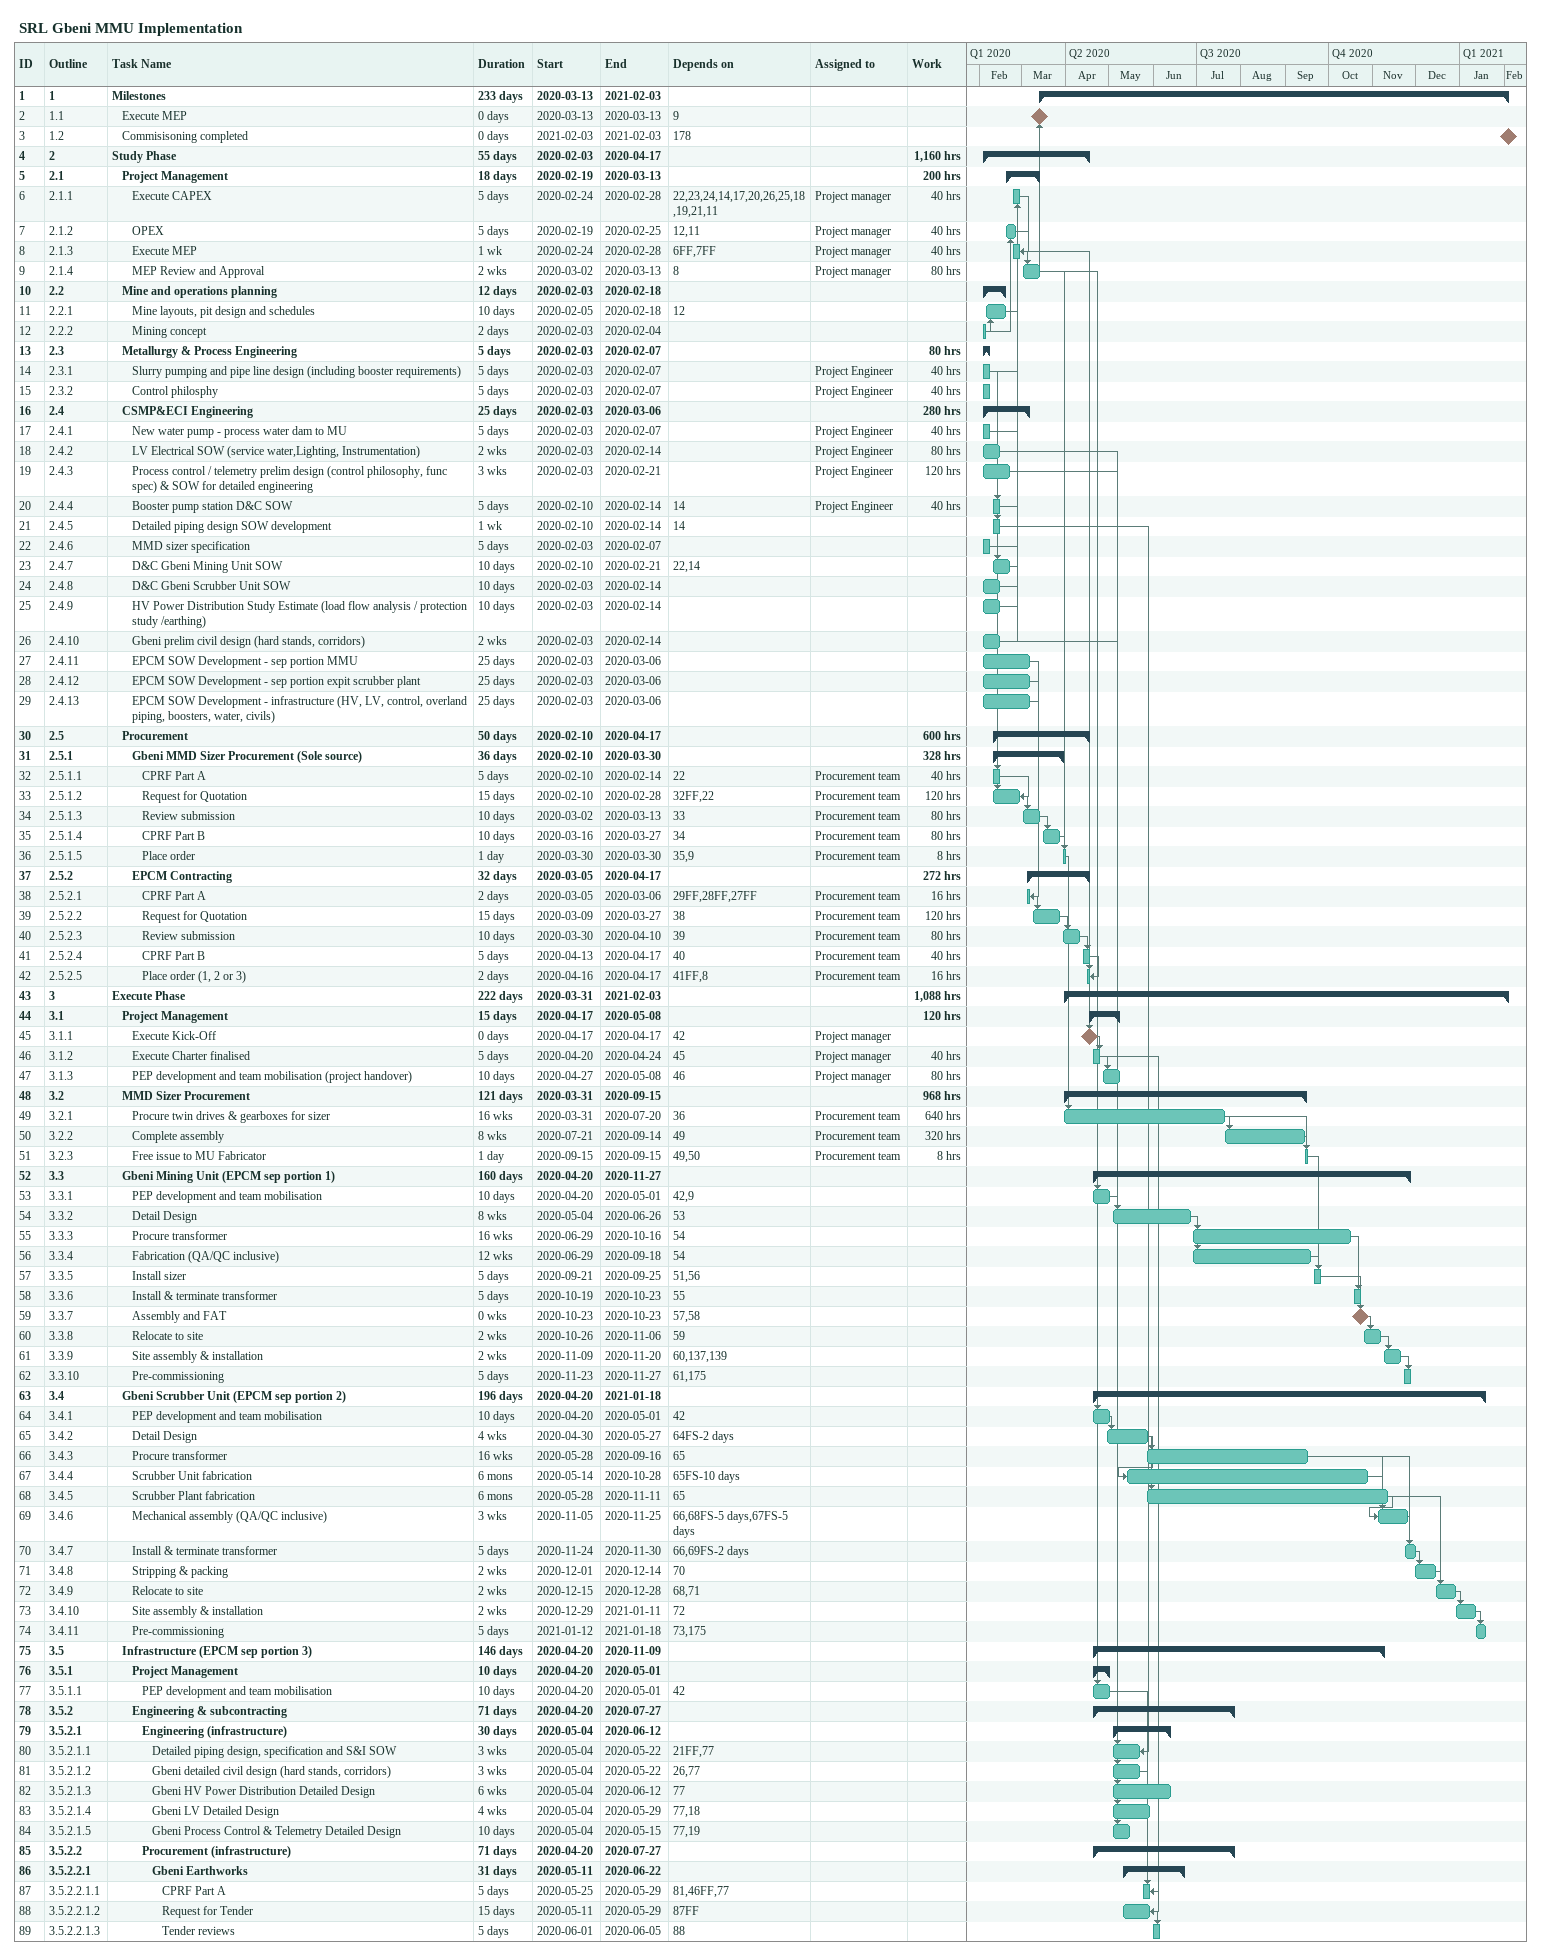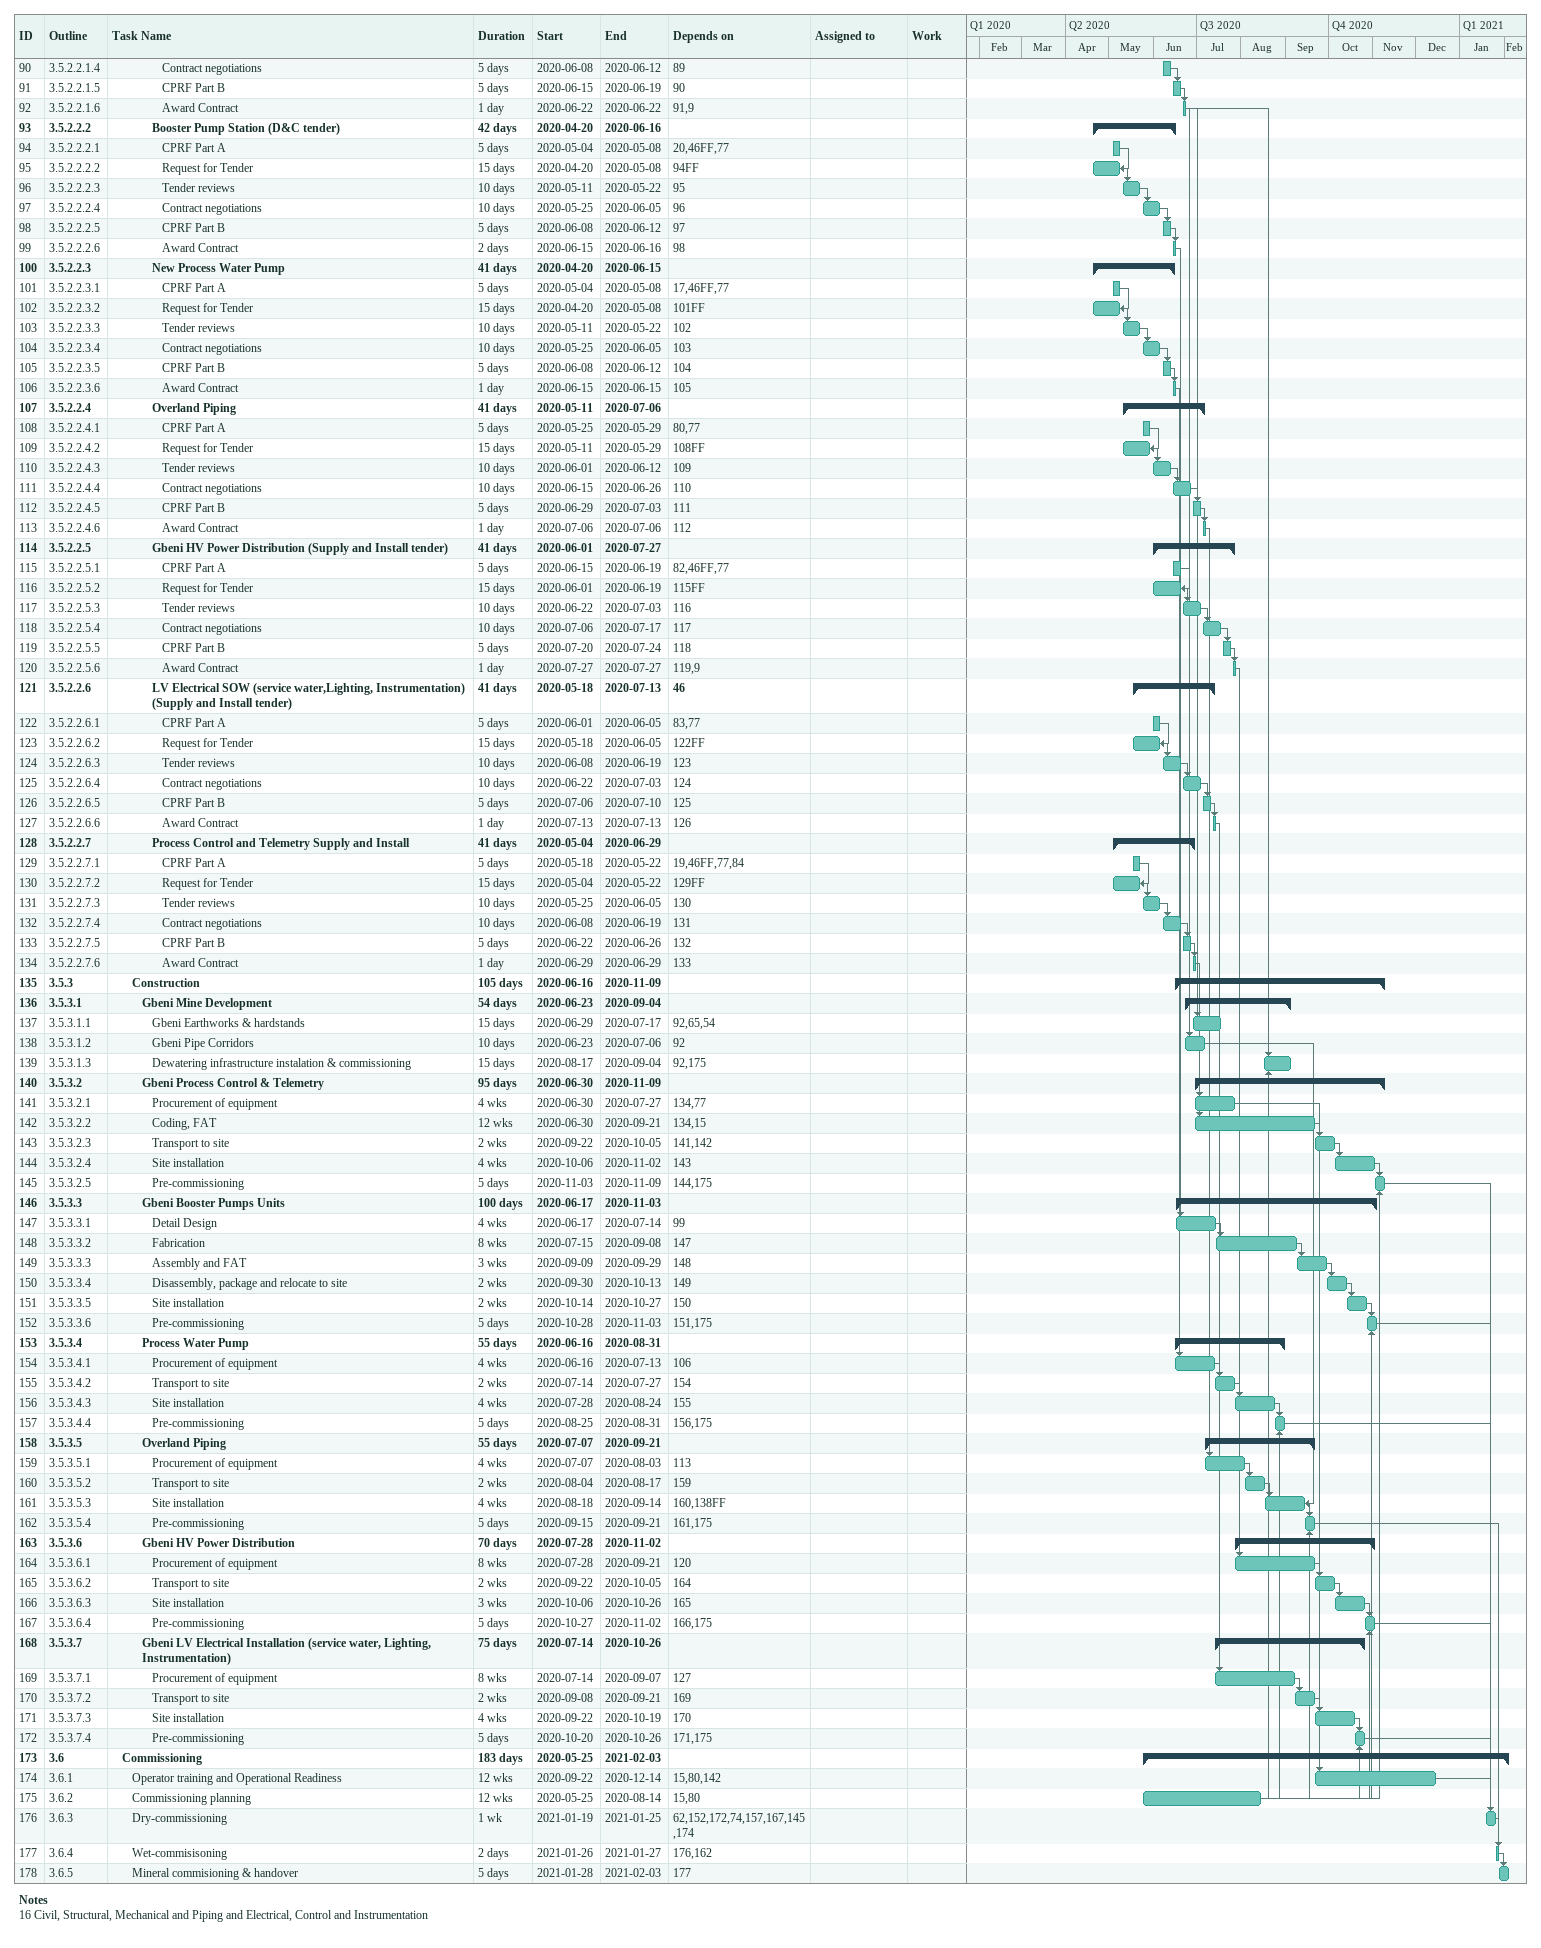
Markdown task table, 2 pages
SRL Gbeni MMU Implementation

| ID | WBS | Task | Duration | Start | Finish | Predecessors | Resources | Work (h) |
|---|---|---|---|---|---|---|---|---|
| 1 | 1 | **Milestones** | 233d | 2020-03-13 | 2021-02-03 |  |  |  |
| 2 | 1.1 | Execute MEP | 0d | 2020-03-13 | 2020-03-13 | 9 |  |  |
| 3 | 1.2 | Commisisoning completed | 0d | 2021-02-03 | 2021-02-03 | 178 |  |  |
| 4 | 2 | **Study Phase** | 55d | 2020-02-03 | 2020-04-17 |  |  | 1160 |
| 5 | 2.1 | **Project Management** | 18d | 2020-02-19 | 2020-03-13 |  |  | 200 |
| 6 | 2.1.1 | Execute CAPEX | 5d | 2020-02-24 | 2020-02-28 | 22, 23, 24, 14, 17, 20, 26, 25, 18, 19, 21, 11 | Project manager | 40 |
| 7 | 2.1.2 | OPEX | 5d | 2020-02-19 | 2020-02-25 | 12, 11 | Project manager | 40 |
| 8 | 2.1.3 | Execute MEP | 1w | 2020-02-24 | 2020-02-28 | 6FF, 7FF | Project manager | 40 |
| 9 | 2.1.4 | MEP Review and Approval | 2w | 2020-03-02 | 2020-03-13 | 8 | Project manager | 80 |
| 10 | 2.2 | **Mine and operations planning** | 12d | 2020-02-03 | 2020-02-18 |  |  |  |
| 11 | 2.2.1 | Mine layouts, pit design and schedules | 10d | 2020-02-05 | 2020-02-18 | 12 |  |  |
| 12 | 2.2.2 | Mining concept | 2d | 2020-02-03 | 2020-02-04 |  |  |  |
| 13 | 2.3 | **Metallurgy & Process Engineering** | 5d | 2020-02-03 | 2020-02-07 |  |  | 80 |
| 14 | 2.3.1 | Slurry pumping and pipe line design (including booster requirements) | 5d | 2020-02-03 | 2020-02-07 |  | Project Engineer | 40 |
| 15 | 2.3.2 | Control philosphy | 5d | 2020-02-03 | 2020-02-07 |  | Project Engineer | 40 |
| 16 | 2.4 | **CSMP&ECI Engineering** | 25d | 2020-02-03 | 2020-03-06 |  |  | 280 |
| 17 | 2.4.1 | New water pump - process water dam to MU | 5d | 2020-02-03 | 2020-02-07 |  | Project Engineer | 40 |
| 18 | 2.4.2 | LV Electrical SOW (service water,Lighting, Instrumentation) | 2w | 2020-02-03 | 2020-02-14 |  | Project Engineer | 80 |
| 19 | 2.4.3 | Process control / telemetry prelim design (control philosophy, func spec) & SOW for detailed engineering | 3w | 2020-02-03 | 2020-02-21 |  | Project Engineer | 120 |
| 20 | 2.4.4 | Booster pump station D&C SOW | 5d | 2020-02-10 | 2020-02-14 | 14 | Project Engineer | 40 |
| 21 | 2.4.5 | Detailed piping design SOW development | 1w | 2020-02-10 | 2020-02-14 | 14 |  |  |
| 22 | 2.4.6 | MMD sizer specification | 5d | 2020-02-03 | 2020-02-07 |  |  |  |
| 23 | 2.4.7 | D&C Gbeni Mining Unit SOW | 10d | 2020-02-10 | 2020-02-21 | 22, 14 |  |  |
| 24 | 2.4.8 | D&C Gbeni Scrubber Unit SOW | 10d | 2020-02-03 | 2020-02-14 |  |  |  |
| 25 | 2.4.9 | HV Power Distribution Study Estimate (load flow analysis / protection study /earthing) | 10d | 2020-02-03 | 2020-02-14 |  |  |  |
| 26 | 2.4.10 | Gbeni prelim civil design (hard stands, corridors) | 2w | 2020-02-03 | 2020-02-14 |  |  |  |
| 27 | 2.4.11 | EPCM SOW Development - sep portion MMU | 25d | 2020-02-03 | 2020-03-06 |  |  |  |
| 28 | 2.4.12 | EPCM SOW Development - sep portion expit scrubber plant | 25d | 2020-02-03 | 2020-03-06 |  |  |  |
| 29 | 2.4.13 | EPCM SOW Development - infrastructure (HV, LV, control, overland piping, boosters, water, civils) | 25d | 2020-02-03 | 2020-03-06 |  |  |  |
| 30 | 2.5 | **Procurement** | 50d | 2020-02-10 | 2020-04-17 |  |  | 600 |
| 31 | 2.5.1 | **Gbeni MMD Sizer Procurement (Sole source)** | 36d | 2020-02-10 | 2020-03-30 |  |  | 328 |
| 32 | 2.5.1.1 | CPRF Part A | 5d | 2020-02-10 | 2020-02-14 | 22 | Procurement team | 40 |
| 33 | 2.5.1.2 | Request for Quotation | 15d | 2020-02-10 | 2020-02-28 | 32FF, 22 | Procurement team | 120 |
| 34 | 2.5.1.3 | Review submission | 10d | 2020-03-02 | 2020-03-13 | 33 | Procurement team | 80 |
| 35 | 2.5.1.4 | CPRF Part B | 10d | 2020-03-16 | 2020-03-27 | 34 | Procurement team | 80 |
| 36 | 2.5.1.5 | Place order | 1d | 2020-03-30 | 2020-03-30 | 35, 9 | Procurement team | 8 |
| 37 | 2.5.2 | **EPCM Contracting** | 32d | 2020-03-05 | 2020-04-17 |  |  | 272 |
| 38 | 2.5.2.1 | CPRF Part A | 2d | 2020-03-05 | 2020-03-06 | 29FF, 28FF, 27FF | Procurement team | 16 |
| 39 | 2.5.2.2 | Request for Quotation | 15d | 2020-03-09 | 2020-03-27 | 38 | Procurement team | 120 |
| 40 | 2.5.2.3 | Review submission | 10d | 2020-03-30 | 2020-04-10 | 39 | Procurement team | 80 |
| 41 | 2.5.2.4 | CPRF Part B | 5d | 2020-04-13 | 2020-04-17 | 40 | Procurement team | 40 |
| 42 | 2.5.2.5 | Place order (1, 2 or 3) | 2d | 2020-04-16 | 2020-04-17 | 41FF, 8 | Procurement team | 16 |
| 43 | 3 | **Execute Phase** | 222d | 2020-03-31 | 2021-02-03 |  |  | 1088 |
| 44 | 3.1 | **Project Management** | 15d | 2020-04-17 | 2020-05-08 |  |  | 120 |
| 45 | 3.1.1 | Execute Kick-Off | 0d | 2020-04-17 | 2020-04-17 | 42 | Project manager |  |
| 46 | 3.1.2 | Execute Charter finalised | 5d | 2020-04-20 | 2020-04-24 | 45 | Project manager | 40 |
| 47 | 3.1.3 | PEP development and team mobilisation (project handover) | 10d | 2020-04-27 | 2020-05-08 | 46 | Project manager | 80 |
| 48 | 3.2 | **MMD Sizer Procurement** | 121d | 2020-03-31 | 2020-09-15 |  |  | 968 |
| 49 | 3.2.1 | Procure twin drives & gearboxes for sizer | 16w | 2020-03-31 | 2020-07-20 | 36 | Procurement team | 640 |
| 50 | 3.2.2 | Complete assembly | 8w | 2020-07-21 | 2020-09-14 | 49 | Procurement team | 320 |
| 51 | 3.2.3 | Free issue to MU Fabricator | 1d | 2020-09-15 | 2020-09-15 | 49, 50 | Procurement team | 8 |
| 52 | 3.3 | **Gbeni Mining Unit (EPCM sep portion 1)** | 160d | 2020-04-20 | 2020-11-27 |  |  |  |
| 53 | 3.3.1 | PEP development and team mobilisation | 10d | 2020-04-20 | 2020-05-01 | 42, 9 |  |  |
| 54 | 3.3.2 | Detail Design | 8w | 2020-05-04 | 2020-06-26 | 53 |  |  |
| 55 | 3.3.3 | Procure transformer | 16w | 2020-06-29 | 2020-10-16 | 54 |  |  |
| 56 | 3.3.4 | Fabrication (QA/QC inclusive) | 12w | 2020-06-29 | 2020-09-18 | 54 |  |  |
| 57 | 3.3.5 | Install sizer | 5d | 2020-09-21 | 2020-09-25 | 51, 56 |  |  |
| 58 | 3.3.6 | Install & terminate transformer | 5d | 2020-10-19 | 2020-10-23 | 55 |  |  |
| 59 | 3.3.7 | Assembly and FAT | 0w | 2020-10-23 | 2020-10-23 | 57, 58 |  |  |
| 60 | 3.3.8 | Relocate to site | 2w | 2020-10-26 | 2020-11-06 | 59 |  |  |
| 61 | 3.3.9 | Site assembly & installation | 2w | 2020-11-09 | 2020-11-20 | 60, 137, 139 |  |  |
| 62 | 3.3.10 | Pre-commissioning | 5d | 2020-11-23 | 2020-11-27 | 61, 175 |  |  |
| 63 | 3.4 | **Gbeni Scrubber Unit (EPCM sep portion 2)** | 196d | 2020-04-20 | 2021-01-18 |  |  |  |
| 64 | 3.4.1 | PEP development and team mobilisation | 10d | 2020-04-20 | 2020-05-01 | 42 |  |  |
| 65 | 3.4.2 | Detail Design | 4w | 2020-04-30 | 2020-05-27 | 64FS-2d |  |  |
| 66 | 3.4.3 | Procure transformer | 16w | 2020-05-28 | 2020-09-16 | 65 |  |  |
| 67 | 3.4.4 | Scrubber Unit fabrication | 6mo | 2020-05-14 | 2020-10-28 | 65FS-10d |  |  |
| 68 | 3.4.5 | Scrubber Plant fabrication | 6mo | 2020-05-28 | 2020-11-11 | 65 |  |  |
| 69 | 3.4.6 | Mechanical assembly (QA/QC inclusive) | 3w | 2020-11-05 | 2020-11-25 | 66, 68FS-5d, 67FS-5d |  |  |
| 70 | 3.4.7 | Install & terminate transformer | 5d | 2020-11-24 | 2020-11-30 | 66, 69FS-2d |  |  |
| 71 | 3.4.8 | Stripping & packing | 2w | 2020-12-01 | 2020-12-14 | 70 |  |  |
| 72 | 3.4.9 | Relocate to site | 2w | 2020-12-15 | 2020-12-28 | 68, 71 |  |  |
| 73 | 3.4.10 | Site assembly & installation | 2w | 2020-12-29 | 2021-01-11 | 72 |  |  |
| 74 | 3.4.11 | Pre-commissioning | 5d | 2021-01-12 | 2021-01-18 | 73, 175 |  |  |
| 75 | 3.5 | **Infrastructure (EPCM sep portion 3)** | 146d | 2020-04-20 | 2020-11-09 |  |  |  |
| 76 | 3.5.1 | **Project Management** | 10d | 2020-04-20 | 2020-05-01 |  |  |  |
| 77 | 3.5.1.1 | PEP development and team mobilisation | 10d | 2020-04-20 | 2020-05-01 | 42 |  |  |
| 78 | 3.5.2 | **Engineering & subcontracting** | 71d | 2020-04-20 | 2020-07-27 |  |  |  |
| 79 | 3.5.2.1 | **Engineering (infrastructure)** | 30d | 2020-05-04 | 2020-06-12 |  |  |  |
| 80 | 3.5.2.1.1 | Detailed piping design, specification and S&I SOW | 3w | 2020-05-04 | 2020-05-22 | 21FF, 77 |  |  |
| 81 | 3.5.2.1.2 | Gbeni detailed civil design (hard stands, corridors) | 3w | 2020-05-04 | 2020-05-22 | 26, 77 |  |  |
| 82 | 3.5.2.1.3 | Gbeni HV Power Distribution Detailed Design | 6w | 2020-05-04 | 2020-06-12 | 77 |  |  |
| 83 | 3.5.2.1.4 | Gbeni LV Detailed Design | 4w | 2020-05-04 | 2020-05-29 | 77, 18 |  |  |
| 84 | 3.5.2.1.5 | Gbeni Process Control & Telemetry Detailed Design | 10d | 2020-05-04 | 2020-05-15 | 77, 19 |  |  |
| 85 | 3.5.2.2 | **Procurement (infrastructure)** | 71d | 2020-04-20 | 2020-07-27 |  |  |  |
| 86 | 3.5.2.2.1 | **Gbeni Earthworks** | 31d | 2020-05-11 | 2020-06-22 |  |  |  |
| 87 | 3.5.2.2.1.1 | CPRF Part A | 5d | 2020-05-25 | 2020-05-29 | 81, 46FF, 77 |  |  |
| 88 | 3.5.2.2.1.2 | Request for Tender | 15d | 2020-05-11 | 2020-05-29 | 87FF |  |  |
| 89 | 3.5.2.2.1.3 | Tender reviews | 5d | 2020-06-01 | 2020-06-05 | 88 |  |  |
| 90 | 3.5.2.2.1.4 | Contract negotiations | 5d | 2020-06-08 | 2020-06-12 | 89 |  |  |
| 91 | 3.5.2.2.1.5 | CPRF Part B | 5d | 2020-06-15 | 2020-06-19 | 90 |  |  |
| 92 | 3.5.2.2.1.6 | Award Contract | 1d | 2020-06-22 | 2020-06-22 | 91, 9 |  |  |
| 93 | 3.5.2.2.2 | **Booster Pump Station (D&C tender)** | 42d | 2020-04-20 | 2020-06-16 |  |  |  |
| 94 | 3.5.2.2.2.1 | CPRF Part A | 5d | 2020-05-04 | 2020-05-08 | 20, 46FF, 77 |  |  |
| 95 | 3.5.2.2.2.2 | Request for Tender | 15d | 2020-04-20 | 2020-05-08 | 94FF |  |  |
| 96 | 3.5.2.2.2.3 | Tender reviews | 10d | 2020-05-11 | 2020-05-22 | 95 |  |  |
| 97 | 3.5.2.2.2.4 | Contract negotiations | 10d | 2020-05-25 | 2020-06-05 | 96 |  |  |
| 98 | 3.5.2.2.2.5 | CPRF Part B | 5d | 2020-06-08 | 2020-06-12 | 97 |  |  |
| 99 | 3.5.2.2.2.6 | Award Contract | 2d | 2020-06-15 | 2020-06-16 | 98 |  |  |
| 100 | 3.5.2.2.3 | **New Process Water Pump** | 41d | 2020-04-20 | 2020-06-15 |  |  |  |
| 101 | 3.5.2.2.3.1 | CPRF Part A | 5d | 2020-05-04 | 2020-05-08 | 17, 46FF, 77 |  |  |
| 102 | 3.5.2.2.3.2 | Request for Tender | 15d | 2020-04-20 | 2020-05-08 | 101FF |  |  |
| 103 | 3.5.2.2.3.3 | Tender reviews | 10d | 2020-05-11 | 2020-05-22 | 102 |  |  |
| 104 | 3.5.2.2.3.4 | Contract negotiations | 10d | 2020-05-25 | 2020-06-05 | 103 |  |  |
| 105 | 3.5.2.2.3.5 | CPRF Part B | 5d | 2020-06-08 | 2020-06-12 | 104 |  |  |
| 106 | 3.5.2.2.3.6 | Award Contract | 1d | 2020-06-15 | 2020-06-15 | 105 |  |  |
| 107 | 3.5.2.2.4 | **Overland Piping** | 41d | 2020-05-11 | 2020-07-06 |  |  |  |
| 108 | 3.5.2.2.4.1 | CPRF Part A | 5d | 2020-05-25 | 2020-05-29 | 80, 77 |  |  |
| 109 | 3.5.2.2.4.2 | Request for Tender | 15d | 2020-05-11 | 2020-05-29 | 108FF |  |  |
| 110 | 3.5.2.2.4.3 | Tender reviews | 10d | 2020-06-01 | 2020-06-12 | 109 |  |  |
| 111 | 3.5.2.2.4.4 | Contract negotiations | 10d | 2020-06-15 | 2020-06-26 | 110 |  |  |
| 112 | 3.5.2.2.4.5 | CPRF Part B | 5d | 2020-06-29 | 2020-07-03 | 111 |  |  |
| 113 | 3.5.2.2.4.6 | Award Contract | 1d | 2020-07-06 | 2020-07-06 | 112 |  |  |
| 114 | 3.5.2.2.5 | **Gbeni HV Power Distribution (Supply and Install tender)** | 41d | 2020-06-01 | 2020-07-27 |  |  |  |
| 115 | 3.5.2.2.5.1 | CPRF Part A | 5d | 2020-06-15 | 2020-06-19 | 82, 46FF, 77 |  |  |
| 116 | 3.5.2.2.5.2 | Request for Tender | 15d | 2020-06-01 | 2020-06-19 | 115FF |  |  |
| 117 | 3.5.2.2.5.3 | Tender reviews | 10d | 2020-06-22 | 2020-07-03 | 116 |  |  |
| 118 | 3.5.2.2.5.4 | Contract negotiations | 10d | 2020-07-06 | 2020-07-17 | 117 |  |  |
| 119 | 3.5.2.2.5.5 | CPRF Part B | 5d | 2020-07-20 | 2020-07-24 | 118 |  |  |
| 120 | 3.5.2.2.5.6 | Award Contract | 1d | 2020-07-27 | 2020-07-27 | 119, 9 |  |  |
| 121 | 3.5.2.2.6 | **LV Electrical SOW (service water,Lighting, Instrumentation) (Supply and Install tender)** | 41d | 2020-05-18 | 2020-07-13 | 46 |  |  |
| 122 | 3.5.2.2.6.1 | CPRF Part A | 5d | 2020-06-01 | 2020-06-05 | 83, 77 |  |  |
| 123 | 3.5.2.2.6.2 | Request for Tender | 15d | 2020-05-18 | 2020-06-05 | 122FF |  |  |
| 124 | 3.5.2.2.6.3 | Tender reviews | 10d | 2020-06-08 | 2020-06-19 | 123 |  |  |
| 125 | 3.5.2.2.6.4 | Contract negotiations | 10d | 2020-06-22 | 2020-07-03 | 124 |  |  |
| 126 | 3.5.2.2.6.5 | CPRF Part B | 5d | 2020-07-06 | 2020-07-10 | 125 |  |  |
| 127 | 3.5.2.2.6.6 | Award Contract | 1d | 2020-07-13 | 2020-07-13 | 126 |  |  |
| 128 | 3.5.2.2.7 | **Process Control and Telemetry Supply and Install** | 41d | 2020-05-04 | 2020-06-29 |  |  |  |
| 129 | 3.5.2.2.7.1 | CPRF Part A | 5d | 2020-05-18 | 2020-05-22 | 19, 46FF, 77, 84 |  |  |
| 130 | 3.5.2.2.7.2 | Request for Tender | 15d | 2020-05-04 | 2020-05-22 | 129FF |  |  |
| 131 | 3.5.2.2.7.3 | Tender reviews | 10d | 2020-05-25 | 2020-06-05 | 130 |  |  |
| 132 | 3.5.2.2.7.4 | Contract negotiations | 10d | 2020-06-08 | 2020-06-19 | 131 |  |  |
| 133 | 3.5.2.2.7.5 | CPRF Part B | 5d | 2020-06-22 | 2020-06-26 | 132 |  |  |
| 134 | 3.5.2.2.7.6 | Award Contract | 1d | 2020-06-29 | 2020-06-29 | 133 |  |  |
| 135 | 3.5.3 | **Construction** | 105d | 2020-06-16 | 2020-11-09 |  |  |  |
| 136 | 3.5.3.1 | **Gbeni Mine Development** | 54d | 2020-06-23 | 2020-09-04 |  |  |  |
| 137 | 3.5.3.1.1 | Gbeni Earthworks & hardstands | 15d | 2020-06-29 | 2020-07-17 | 92, 65, 54 |  |  |
| 138 | 3.5.3.1.2 | Gbeni Pipe Corridors | 10d | 2020-06-23 | 2020-07-06 | 92 |  |  |
| 139 | 3.5.3.1.3 | Dewatering infrastructure instalation & commissioning | 15d | 2020-08-17 | 2020-09-04 | 92, 175 |  |  |
| 140 | 3.5.3.2 | **Gbeni Process Control & Telemetry** | 95d | 2020-06-30 | 2020-11-09 |  |  |  |
| 141 | 3.5.3.2.1 | Procurement of equipment | 4w | 2020-06-30 | 2020-07-27 | 134, 77 |  |  |
| 142 | 3.5.3.2.2 | Coding, FAT | 12w | 2020-06-30 | 2020-09-21 | 134, 15 |  |  |
| 143 | 3.5.3.2.3 | Transport to site | 2w | 2020-09-22 | 2020-10-05 | 141, 142 |  |  |
| 144 | 3.5.3.2.4 | Site installation | 4w | 2020-10-06 | 2020-11-02 | 143 |  |  |
| 145 | 3.5.3.2.5 | Pre-commissioning | 5d | 2020-11-03 | 2020-11-09 | 144, 175 |  |  |
| 146 | 3.5.3.3 | **Gbeni Booster Pumps Units** | 100d | 2020-06-17 | 2020-11-03 |  |  |  |
| 147 | 3.5.3.3.1 | Detail Design | 4w | 2020-06-17 | 2020-07-14 | 99 |  |  |
| 148 | 3.5.3.3.2 | Fabrication | 8w | 2020-07-15 | 2020-09-08 | 147 |  |  |
| 149 | 3.5.3.3.3 | Assembly and FAT | 3w | 2020-09-09 | 2020-09-29 | 148 |  |  |
| 150 | 3.5.3.3.4 | Disassembly, package and relocate to site | 2w | 2020-09-30 | 2020-10-13 | 149 |  |  |
| 151 | 3.5.3.3.5 | Site installation | 2w | 2020-10-14 | 2020-10-27 | 150 |  |  |
| 152 | 3.5.3.3.6 | Pre-commissioning | 5d | 2020-10-28 | 2020-11-03 | 151, 175 |  |  |
| 153 | 3.5.3.4 | **Process Water Pump** | 55d | 2020-06-16 | 2020-08-31 |  |  |  |
| 154 | 3.5.3.4.1 | Procurement of equipment | 4w | 2020-06-16 | 2020-07-13 | 106 |  |  |
| 155 | 3.5.3.4.2 | Transport to site | 2w | 2020-07-14 | 2020-07-27 | 154 |  |  |
| 156 | 3.5.3.4.3 | Site installation | 4w | 2020-07-28 | 2020-08-24 | 155 |  |  |
| 157 | 3.5.3.4.4 | Pre-commissioning | 5d | 2020-08-25 | 2020-08-31 | 156, 175 |  |  |
| 158 | 3.5.3.5 | **Overland Piping** | 55d | 2020-07-07 | 2020-09-21 |  |  |  |
| 159 | 3.5.3.5.1 | Procurement of equipment | 4w | 2020-07-07 | 2020-08-03 | 113 |  |  |
| 160 | 3.5.3.5.2 | Transport to site | 2w | 2020-08-04 | 2020-08-17 | 159 |  |  |
| 161 | 3.5.3.5.3 | Site installation | 4w | 2020-08-18 | 2020-09-14 | 160, 138FF |  |  |
| 162 | 3.5.3.5.4 | Pre-commissioning | 5d | 2020-09-15 | 2020-09-21 | 161, 175 |  |  |
| 163 | 3.5.3.6 | **Gbeni HV Power Distribution** | 70d | 2020-07-28 | 2020-11-02 |  |  |  |
| 164 | 3.5.3.6.1 | Procurement of equipment | 8w | 2020-07-28 | 2020-09-21 | 120 |  |  |
| 165 | 3.5.3.6.2 | Transport to site | 2w | 2020-09-22 | 2020-10-05 | 164 |  |  |
| 166 | 3.5.3.6.3 | Site installation | 3w | 2020-10-06 | 2020-10-26 | 165 |  |  |
| 167 | 3.5.3.6.4 | Pre-commissioning | 5d | 2020-10-27 | 2020-11-02 | 166, 175 |  |  |
| 168 | 3.5.3.7 | **Gbeni LV Electrical Installation (service water, Lighting, Instrumentation)** | 75d | 2020-07-14 | 2020-10-26 |  |  |  |
| 169 | 3.5.3.7.1 | Procurement of equipment | 8w | 2020-07-14 | 2020-09-07 | 127 |  |  |
| 170 | 3.5.3.7.2 | Transport to site | 2w | 2020-09-08 | 2020-09-21 | 169 |  |  |
| 171 | 3.5.3.7.3 | Site installation | 4w | 2020-09-22 | 2020-10-19 | 170 |  |  |
| 172 | 3.5.3.7.4 | Pre-commissioning | 5d | 2020-10-20 | 2020-10-26 | 171, 175 |  |  |
| 173 | 3.6 | **Commissioning** | 183d | 2020-05-25 | 2021-02-03 |  |  |  |
| 174 | 3.6.1 | Operator training and Operational Readiness | 12w | 2020-09-22 | 2020-12-14 | 15, 80, 142 |  |  |
| 175 | 3.6.2 | Commissioning planning | 12w | 2020-05-25 | 2020-08-14 | 15, 80 |  |  |
| 176 | 3.6.3 | Dry-commissioning | 1w | 2021-01-19 | 2021-01-25 | 62, 152, 172, 74, 157, 167, 145, 174 |  |  |
| 177 | 3.6.4 | Wet-commisisoning | 2d | 2021-01-26 | 2021-01-27 | 176, 162 |  |  |
| 178 | 3.6.5 | Mineral commisioning & handover | 5d | 2021-01-28 | 2021-02-03 | 177 |  |  |

Notes
- 16: Civil, Structural, Mechanical and Piping and Electrical, Control and Instrumentation
